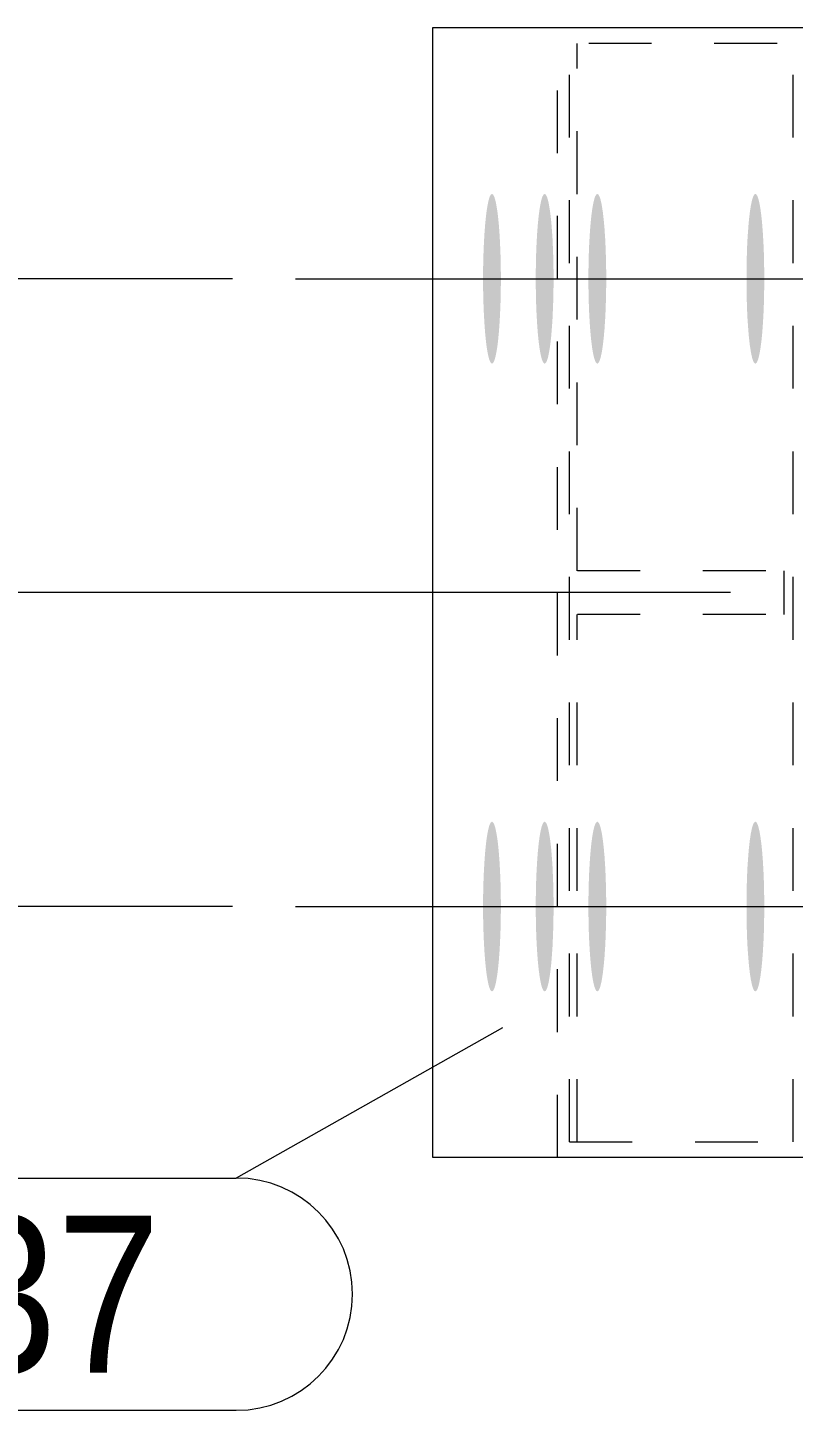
# Model space of a CAD drawing. Header units: millimetres. Extents: x 2 to 825, y 1 to 579.
# Drawn here: x 107.86 to 120.06, y 540.02 to 562.05 of the extents above; entities that cross this region are included whole.
import ezdxf

# ---------------------------------------------------------------- set-up
doc = ezdxf.new("R2010")
doc.units = ezdxf.units.MM
doc.linetypes.add('XKITLINE00', pattern=[0])
doc.linetypes.add('XKITLINE01', pattern=[4, 1, -1, 1, -1])
for name, color, linetype, lineweight in [('Bolt', 3, 'Continuous', 0), ('Dimensions', 7, 'Continuous', 0), ('Part', 2, 'Continuous', 0), ('PartMark', 7, 'Continuous', 0)]:
    doc.layers.add(name, color=color, linetype=linetype, lineweight=lineweight)
doc.styles.add('ARIAL', font='ARIAL.TTF')

# ---------------------------------------------------------------- blocks, each defined once
blk = doc.blocks.new('*A75')
at = {"layer": 'Bolt'}
for points in [[(115.401, 558.017), (115.401, 557.984), (115.401, 557.951), (115.4, 557.918), (115.4, 557.885), (115.4, 557.852), (115.399, 557.819), (115.398, 557.787), (115.398, 557.754), (115.397, 557.722), (115.396, 557.69), (115.395, 557.658), (115.394, 557.627), (115.393, 557.595), (115.392, 557.564), (115.39, 557.533), (115.389, 557.503), (115.387, 557.473), (115.386, 557.443), (115.384, 557.414), (115.383, 557.385), (115.381, 557.356), (115.379, 557.328), (115.377, 557.3), (115.375, 557.273), (115.373, 557.246), (115.371, 557.219), (115.369, 557.194), (115.367, 557.168), (115.364, 557.143), (115.362, 557.119), (115.36, 557.095), (115.357, 557.072), (115.355, 557.05), (115.352, 557.028), (115.349, 557.006), (115.347, 556.986), (115.344, 556.966), (115.341, 556.946), (115.338, 556.928), (115.335, 556.909), (115.332, 556.892), (115.329, 556.875), (115.326, 556.859), (115.323, 556.844), (115.32, 556.83), (115.317, 556.816), (115.314, 556.803), (115.31, 556.79), (115.307, 556.779), (115.304, 556.768), (115.301, 556.758), (115.297, 556.749), (115.294, 556.74), (115.291, 556.733), (115.287, 556.726), (115.284, 556.72), (115.28, 556.715), (115.277, 556.71), (115.273, 556.707), (115.27, 556.704), (115.266, 556.702), (115.263, 556.7), (115.259, 556.7), (115.256, 556.7), (115.253, 556.702), (115.249, 556.704), (115.246, 556.707), (115.242, 556.71), (115.239, 556.715), (115.235, 556.72), (115.232, 556.726), (115.228, 556.733), (115.225, 556.74), (115.222, 556.749), (115.218, 556.758), (115.215, 556.768), (115.212, 556.779), (115.209, 556.79), (115.205, 556.803), (115.202, 556.816), (115.199, 556.83), (115.196, 556.844), (115.193, 556.859), (115.19, 556.875), (115.187, 556.892), (115.184, 556.909), (115.181, 556.928), (115.178, 556.946), (115.175, 556.966), (115.172, 556.986), (115.17, 557.006), (115.167, 557.028), (115.164, 557.05), (115.162, 557.072), (115.159, 557.095), (115.157, 557.119), (115.155, 557.143), (115.152, 557.168), (115.15, 557.194), (115.148, 557.219), (115.146, 557.246), (115.144, 557.273), (115.142, 557.3), (115.14, 557.328), (115.138, 557.356), (115.136, 557.385), (115.135, 557.414), (115.133, 557.443), (115.131, 557.473), (115.13, 557.503), (115.129, 557.533), (115.127, 557.564), (115.126, 557.595), (115.125, 557.627), (115.124, 557.658), (115.123, 557.69), (115.122, 557.722), (115.121, 557.754), (115.121, 557.787), (115.12, 557.819), (115.119, 557.852), (115.119, 557.885), (115.119, 557.918), (115.118, 557.951), (115.118, 557.984), (115.118, 558.017), (115.118, 558.05), (115.118, 558.083), (115.118, 558.116), (115.118, 558.149), (115.119, 558.182), (115.119, 558.215), (115.119, 558.248), (115.12, 558.281), (115.121, 558.313), (115.121, 558.346), (115.122, 558.378), (115.123, 558.41), (115.124, 558.442), (115.125, 558.473), (115.126, 558.505), (115.127, 558.536), (115.129, 558.567), (115.13, 558.597), (115.131, 558.627), (115.133, 558.657), (115.135, 558.686), (115.136, 558.715), (115.138, 558.744), (115.14, 558.772), (115.142, 558.8), (115.144, 558.827), (115.146, 558.854), (115.148, 558.881), (115.15, 558.906), (115.152, 558.932), (115.155, 558.957), (115.157, 558.981), (115.159, 559.005), (115.162, 559.028), (115.164, 559.05), (115.167, 559.072), (115.17, 559.094), (115.172, 559.114), (115.175, 559.134), (115.178, 559.154), (115.181, 559.172), (115.184, 559.191), (115.187, 559.208), (115.19, 559.225), (115.193, 559.241), (115.196, 559.256), (115.199, 559.27), (115.202, 559.284), (115.205, 559.297), (115.209, 559.31), (115.212, 559.321), (115.215, 559.332), (115.218, 559.342), (115.222, 559.351), (115.225, 559.36), (115.228, 559.367), (115.232, 559.374), (115.235, 559.38), (115.239, 559.385), (115.242, 559.39), (115.246, 559.393), (115.249, 559.396), (115.253, 559.398), (115.256, 559.4), (115.259, 559.4), (115.263, 559.4), (115.266, 559.398), (115.27, 559.396), (115.273, 559.393), (115.277, 559.39), (115.28, 559.385), (115.284, 559.38), (115.287, 559.374), (115.291, 559.367), (115.294, 559.36), (115.297, 559.351), (115.301, 559.342), (115.304, 559.332), (115.307, 559.321), (115.31, 559.31), (115.314, 559.297), (115.317, 559.284), (115.32, 559.27), (115.323, 559.256), (115.326, 559.241), (115.329, 559.225), (115.332, 559.208), (115.335, 559.191), (115.338, 559.172), (115.341, 559.154), (115.344, 559.134), (115.347, 559.114), (115.349, 559.094), (115.352, 559.072), (115.355, 559.05), (115.357, 559.028), (115.36, 559.005), (115.362, 558.981), (115.364, 558.957), (115.367, 558.932), (115.369, 558.906), (115.371, 558.881), (115.373, 558.854), (115.375, 558.827), (115.377, 558.8), (115.379, 558.772), (115.381, 558.744), (115.383, 558.715), (115.384, 558.686), (115.386, 558.657), (115.387, 558.627), (115.389, 558.597), (115.39, 558.567), (115.392, 558.536), (115.393, 558.505), (115.394, 558.473), (115.395, 558.442), (115.396, 558.41), (115.397, 558.378), (115.398, 558.346), (115.398, 558.313), (115.399, 558.281), (115.4, 558.248), (115.4, 558.215), (115.4, 558.182), (115.401, 558.149), (115.401, 558.116), (115.401, 558.083), (115.401, 558.05)], [(116.24, 558.017), (116.24, 557.984), (116.24, 557.951), (116.24, 557.918), (116.239, 557.885), (116.239, 557.852), (116.238, 557.819), (116.238, 557.787), (116.237, 557.754), (116.236, 557.722), (116.235, 557.69), (116.234, 557.658), (116.233, 557.627), (116.232, 557.595), (116.231, 557.564), (116.229, 557.533), (116.228, 557.503), (116.227, 557.473), (116.225, 557.443), (116.224, 557.414), (116.222, 557.385), (116.22, 557.356), (116.218, 557.328), (116.216, 557.3), (116.214, 557.273), (116.212, 557.246), (116.21, 557.219), (116.208, 557.194), (116.206, 557.168), (116.204, 557.143), (116.201, 557.119), (116.199, 557.095), (116.196, 557.072), (116.194, 557.05), (116.191, 557.028), (116.188, 557.006), (116.186, 556.986), (116.183, 556.966), (116.18, 556.946), (116.177, 556.928), (116.174, 556.909), (116.171, 556.892), (116.168, 556.875), (116.165, 556.859), (116.162, 556.844), (116.159, 556.83), (116.156, 556.816), (116.153, 556.803), (116.15, 556.79), (116.146, 556.779), (116.143, 556.768), (116.14, 556.758), (116.136, 556.749), (116.133, 556.74), (116.13, 556.733), (116.126, 556.726), (116.123, 556.72), (116.119, 556.715), (116.116, 556.71), (116.113, 556.707), (116.109, 556.704), (116.106, 556.702), (116.102, 556.7), (116.099, 556.7), (116.095, 556.7), (116.092, 556.702), (116.088, 556.704), (116.085, 556.707), (116.081, 556.71), (116.078, 556.715), (116.074, 556.72), (116.071, 556.726), (116.068, 556.733), (116.064, 556.74), (116.061, 556.749), (116.058, 556.758), (116.054, 556.768), (116.051, 556.779), (116.048, 556.79), (116.044, 556.803), (116.041, 556.816), (116.038, 556.83), (116.035, 556.844), (116.032, 556.859), (116.029, 556.875), (116.026, 556.892), (116.023, 556.909), (116.02, 556.928), (116.017, 556.946), (116.014, 556.966), (116.012, 556.986), (116.009, 557.006), (116.006, 557.028), (116.004, 557.05), (116.001, 557.072), (115.999, 557.095), (115.996, 557.119), (115.994, 557.143), (115.991, 557.168), (115.989, 557.194), (115.987, 557.219), (115.985, 557.246), (115.983, 557.273), (115.981, 557.3), (115.979, 557.328), (115.977, 557.356), (115.975, 557.385), (115.974, 557.414), (115.972, 557.443), (115.971, 557.473), (115.969, 557.503), (115.968, 557.533), (115.967, 557.564), (115.965, 557.595), (115.964, 557.627), (115.963, 557.658), (115.962, 557.69), (115.961, 557.722), (115.96, 557.754), (115.96, 557.787), (115.959, 557.819), (115.959, 557.852), (115.958, 557.885), (115.958, 557.918), (115.957, 557.951), (115.957, 557.984), (115.957, 558.017), (115.957, 558.05), (115.957, 558.083), (115.957, 558.116), (115.957, 558.149), (115.958, 558.182), (115.958, 558.215), (115.959, 558.248), (115.959, 558.281), (115.96, 558.313), (115.96, 558.346), (115.961, 558.378), (115.962, 558.41), (115.963, 558.442), (115.964, 558.473), (115.965, 558.505), (115.967, 558.536), (115.968, 558.567), (115.969, 558.597), (115.971, 558.627), (115.972, 558.657), (115.974, 558.686), (115.975, 558.715), (115.977, 558.744), (115.979, 558.772), (115.981, 558.8), (115.983, 558.827), (115.985, 558.854), (115.987, 558.881), (115.989, 558.906), (115.991, 558.932), (115.994, 558.957), (115.996, 558.981), (115.999, 559.005), (116.001, 559.028), (116.004, 559.05), (116.006, 559.072), (116.009, 559.094), (116.012, 559.114), (116.014, 559.134), (116.017, 559.154), (116.02, 559.172), (116.023, 559.191), (116.026, 559.208), (116.029, 559.225), (116.032, 559.241), (116.035, 559.256), (116.038, 559.27), (116.041, 559.284), (116.044, 559.297), (116.048, 559.31), (116.051, 559.321), (116.054, 559.332), (116.058, 559.342), (116.061, 559.351), (116.064, 559.36), (116.068, 559.367), (116.071, 559.374), (116.074, 559.38), (116.078, 559.385), (116.081, 559.39), (116.085, 559.393), (116.088, 559.396), (116.092, 559.398), (116.095, 559.4), (116.099, 559.4), (116.102, 559.4), (116.106, 559.398), (116.109, 559.396), (116.113, 559.393), (116.116, 559.39), (116.119, 559.385), (116.123, 559.38), (116.126, 559.374), (116.13, 559.367), (116.133, 559.36), (116.136, 559.351), (116.14, 559.342), (116.143, 559.332), (116.146, 559.321), (116.15, 559.31), (116.153, 559.297), (116.156, 559.284), (116.159, 559.27), (116.162, 559.256), (116.165, 559.241), (116.168, 559.225), (116.171, 559.208), (116.174, 559.191), (116.177, 559.172), (116.18, 559.154), (116.183, 559.134), (116.186, 559.114), (116.188, 559.094), (116.191, 559.072), (116.194, 559.05), (116.196, 559.028), (116.199, 559.005), (116.201, 558.981), (116.204, 558.957), (116.206, 558.932), (116.208, 558.906), (116.21, 558.881), (116.212, 558.854), (116.214, 558.827), (116.216, 558.8), (116.218, 558.772), (116.22, 558.744), (116.222, 558.715), (116.224, 558.686), (116.225, 558.657), (116.227, 558.627), (116.228, 558.597), (116.229, 558.567), (116.231, 558.536), (116.232, 558.505), (116.233, 558.473), (116.234, 558.442), (116.235, 558.41), (116.236, 558.378), (116.237, 558.346), (116.238, 558.313), (116.238, 558.281), (116.239, 558.248), (116.239, 558.215), (116.24, 558.182), (116.24, 558.149), (116.24, 558.116), (116.24, 558.083), (116.24, 558.05)], [(117.079, 558.017), (117.079, 557.984), (117.079, 557.951), (117.079, 557.918), (117.078, 557.885), (117.078, 557.852), (117.077, 557.819), (117.077, 557.787), (117.076, 557.754), (117.075, 557.722), (117.074, 557.69), (117.073, 557.658), (117.072, 557.627), (117.071, 557.595), (117.07, 557.564), (117.069, 557.533), (117.067, 557.503), (117.066, 557.473), (117.064, 557.443), (117.063, 557.414), (117.061, 557.385), (117.059, 557.356), (117.057, 557.328), (117.056, 557.3), (117.054, 557.273), (117.052, 557.246), (117.049, 557.219), (117.047, 557.194), (117.045, 557.168), (117.043, 557.143), (117.04, 557.119), (117.038, 557.095), (117.035, 557.072), (117.033, 557.05), (117.03, 557.028), (117.028, 557.006), (117.025, 556.986), (117.022, 556.966), (117.019, 556.946), (117.016, 556.928), (117.014, 556.909), (117.011, 556.892), (117.008, 556.875), (117.005, 556.859), (117.001, 556.844), (116.998, 556.83), (116.995, 556.816), (116.992, 556.803), (116.989, 556.79), (116.986, 556.779), (116.982, 556.768), (116.979, 556.758), (116.976, 556.749), (116.972, 556.74), (116.969, 556.733), (116.965, 556.726), (116.962, 556.72), (116.959, 556.715), (116.955, 556.71), (116.952, 556.707), (116.948, 556.704), (116.945, 556.702), (116.941, 556.7), (116.938, 556.7), (116.934, 556.7), (116.931, 556.702), (116.927, 556.704), (116.924, 556.707), (116.92, 556.71), (116.917, 556.715), (116.914, 556.72), (116.91, 556.726), (116.907, 556.733), (116.903, 556.74), (116.9, 556.749), (116.897, 556.758), (116.893, 556.768), (116.89, 556.779), (116.887, 556.79), (116.884, 556.803), (116.88, 556.816), (116.877, 556.83), (116.874, 556.844), (116.871, 556.859), (116.868, 556.875), (116.865, 556.892), (116.862, 556.909), (116.859, 556.928), (116.856, 556.946), (116.853, 556.966), (116.851, 556.986), (116.848, 557.006), (116.845, 557.028), (116.843, 557.05), (116.84, 557.072), (116.838, 557.095), (116.835, 557.119), (116.833, 557.143), (116.831, 557.168), (116.828, 557.194), (116.826, 557.219), (116.824, 557.246), (116.822, 557.273), (116.82, 557.3), (116.818, 557.328), (116.816, 557.356), (116.815, 557.385), (116.813, 557.414), (116.811, 557.443), (116.81, 557.473), (116.808, 557.503), (116.807, 557.533), (116.806, 557.564), (116.804, 557.595), (116.803, 557.627), (116.802, 557.658), (116.801, 557.69), (116.8, 557.722), (116.8, 557.754), (116.799, 557.787), (116.798, 557.819), (116.798, 557.852), (116.797, 557.885), (116.797, 557.918), (116.797, 557.951), (116.796, 557.984), (116.796, 558.017), (116.796, 558.05), (116.796, 558.083), (116.796, 558.116), (116.797, 558.149), (116.797, 558.182), (116.797, 558.215), (116.798, 558.248), (116.798, 558.281), (116.799, 558.313), (116.8, 558.346), (116.8, 558.378), (116.801, 558.41), (116.802, 558.442), (116.803, 558.473), (116.804, 558.505), (116.806, 558.536), (116.807, 558.567), (116.808, 558.597), (116.81, 558.627), (116.811, 558.657), (116.813, 558.686), (116.815, 558.715), (116.816, 558.744), (116.818, 558.772), (116.82, 558.8), (116.822, 558.827), (116.824, 558.854), (116.826, 558.881), (116.828, 558.906), (116.831, 558.932), (116.833, 558.957), (116.835, 558.981), (116.838, 559.005), (116.84, 559.028), (116.843, 559.05), (116.845, 559.072), (116.848, 559.094), (116.851, 559.114), (116.853, 559.134), (116.856, 559.154), (116.859, 559.172), (116.862, 559.191), (116.865, 559.208), (116.868, 559.225), (116.871, 559.241), (116.874, 559.256), (116.877, 559.27), (116.88, 559.284), (116.884, 559.297), (116.887, 559.31), (116.89, 559.321), (116.893, 559.332), (116.897, 559.342), (116.9, 559.351), (116.903, 559.36), (116.907, 559.367), (116.91, 559.374), (116.914, 559.38), (116.917, 559.385), (116.92, 559.39), (116.924, 559.393), (116.927, 559.396), (116.931, 559.398), (116.934, 559.4), (116.938, 559.4), (116.941, 559.4), (116.945, 559.398), (116.948, 559.396), (116.952, 559.393), (116.955, 559.39), (116.959, 559.385), (116.962, 559.38), (116.965, 559.374), (116.969, 559.367), (116.972, 559.36), (116.976, 559.351), (116.979, 559.342), (116.982, 559.332), (116.986, 559.321), (116.989, 559.31), (116.992, 559.297), (116.995, 559.284), (116.998, 559.27), (117.001, 559.256), (117.005, 559.241), (117.008, 559.225), (117.011, 559.208), (117.014, 559.191), (117.016, 559.172), (117.019, 559.154), (117.022, 559.134), (117.025, 559.114), (117.028, 559.094), (117.03, 559.072), (117.033, 559.05), (117.035, 559.028), (117.038, 559.005), (117.04, 558.981), (117.043, 558.957), (117.045, 558.932), (117.047, 558.906), (117.049, 558.881), (117.052, 558.854), (117.054, 558.827), (117.056, 558.8), (117.057, 558.772), (117.059, 558.744), (117.061, 558.715), (117.063, 558.686), (117.064, 558.657), (117.066, 558.627), (117.067, 558.597), (117.069, 558.567), (117.07, 558.536), (117.071, 558.505), (117.072, 558.473), (117.073, 558.442), (117.074, 558.41), (117.075, 558.378), (117.076, 558.346), (117.077, 558.313), (117.077, 558.281), (117.078, 558.248), (117.078, 558.215), (117.079, 558.182), (117.079, 558.149), (117.079, 558.116), (117.079, 558.083), (117.079, 558.05)], [(119.597, 558.017), (119.597, 557.984), (119.597, 557.951), (119.596, 557.918), (119.596, 557.885), (119.595, 557.852), (119.595, 557.819), (119.594, 557.787), (119.593, 557.754), (119.593, 557.722), (119.592, 557.69), (119.591, 557.658), (119.59, 557.627), (119.589, 557.595), (119.587, 557.564), (119.586, 557.533), (119.585, 557.503), (119.583, 557.473), (119.582, 557.443), (119.58, 557.414), (119.578, 557.385), (119.577, 557.356), (119.575, 557.328), (119.573, 557.3), (119.571, 557.273), (119.569, 557.246), (119.567, 557.219), (119.565, 557.194), (119.563, 557.168), (119.56, 557.143), (119.558, 557.119), (119.555, 557.095), (119.553, 557.072), (119.55, 557.05), (119.548, 557.028), (119.545, 557.006), (119.542, 556.986), (119.54, 556.966), (119.537, 556.946), (119.534, 556.928), (119.531, 556.909), (119.528, 556.892), (119.525, 556.875), (119.522, 556.859), (119.519, 556.844), (119.516, 556.83), (119.513, 556.816), (119.509, 556.803), (119.506, 556.79), (119.503, 556.779), (119.5, 556.768), (119.496, 556.758), (119.493, 556.749), (119.49, 556.74), (119.486, 556.733), (119.483, 556.726), (119.479, 556.72), (119.476, 556.715), (119.473, 556.71), (119.469, 556.707), (119.466, 556.704), (119.462, 556.702), (119.459, 556.7), (119.455, 556.7), (119.452, 556.7), (119.448, 556.702), (119.445, 556.704), (119.441, 556.707), (119.438, 556.71), (119.434, 556.715), (119.431, 556.72), (119.428, 556.726), (119.424, 556.733), (119.421, 556.74), (119.418, 556.749), (119.414, 556.758), (119.411, 556.768), (119.408, 556.779), (119.404, 556.79), (119.401, 556.803), (119.398, 556.816), (119.395, 556.83), (119.392, 556.844), (119.389, 556.859), (119.385, 556.875), (119.382, 556.892), (119.38, 556.909), (119.377, 556.928), (119.374, 556.946), (119.371, 556.966), (119.368, 556.986), (119.365, 557.006), (119.363, 557.028), (119.36, 557.05), (119.358, 557.072), (119.355, 557.095), (119.353, 557.119), (119.35, 557.143), (119.348, 557.168), (119.346, 557.194), (119.344, 557.219), (119.342, 557.246), (119.34, 557.273), (119.338, 557.3), (119.336, 557.328), (119.334, 557.356), (119.332, 557.385), (119.33, 557.414), (119.329, 557.443), (119.327, 557.473), (119.326, 557.503), (119.324, 557.533), (119.323, 557.564), (119.322, 557.595), (119.321, 557.627), (119.32, 557.658), (119.319, 557.69), (119.318, 557.722), (119.317, 557.754), (119.316, 557.787), (119.316, 557.819), (119.315, 557.852), (119.315, 557.885), (119.314, 557.918), (119.314, 557.951), (119.314, 557.984), (119.314, 558.017), (119.314, 558.05), (119.314, 558.083), (119.314, 558.116), (119.314, 558.149), (119.314, 558.182), (119.315, 558.215), (119.315, 558.248), (119.316, 558.281), (119.316, 558.313), (119.317, 558.346), (119.318, 558.378), (119.319, 558.41), (119.32, 558.442), (119.321, 558.473), (119.322, 558.505), (119.323, 558.536), (119.324, 558.567), (119.326, 558.597), (119.327, 558.627), (119.329, 558.657), (119.33, 558.686), (119.332, 558.715), (119.334, 558.744), (119.336, 558.772), (119.338, 558.8), (119.34, 558.827), (119.342, 558.854), (119.344, 558.881), (119.346, 558.906), (119.348, 558.932), (119.35, 558.957), (119.353, 558.981), (119.355, 559.005), (119.358, 559.028), (119.36, 559.05), (119.363, 559.072), (119.365, 559.094), (119.368, 559.114), (119.371, 559.134), (119.374, 559.154), (119.377, 559.172), (119.38, 559.191), (119.382, 559.208), (119.385, 559.225), (119.389, 559.241), (119.392, 559.256), (119.395, 559.27), (119.398, 559.284), (119.401, 559.297), (119.404, 559.31), (119.408, 559.321), (119.411, 559.332), (119.414, 559.342), (119.418, 559.351), (119.421, 559.36), (119.424, 559.367), (119.428, 559.374), (119.431, 559.38), (119.434, 559.385), (119.438, 559.39), (119.441, 559.393), (119.445, 559.396), (119.448, 559.398), (119.452, 559.4), (119.455, 559.4), (119.459, 559.4), (119.462, 559.398), (119.466, 559.396), (119.469, 559.393), (119.473, 559.39), (119.476, 559.385), (119.479, 559.38), (119.483, 559.374), (119.486, 559.367), (119.49, 559.36), (119.493, 559.351), (119.496, 559.342), (119.5, 559.332), (119.503, 559.321), (119.506, 559.31), (119.509, 559.297), (119.513, 559.284), (119.516, 559.27), (119.519, 559.256), (119.522, 559.241), (119.525, 559.225), (119.528, 559.208), (119.531, 559.191), (119.534, 559.172), (119.537, 559.154), (119.54, 559.134), (119.542, 559.114), (119.545, 559.094), (119.548, 559.072), (119.55, 559.05), (119.553, 559.028), (119.555, 559.005), (119.558, 558.981), (119.56, 558.957), (119.563, 558.932), (119.565, 558.906), (119.567, 558.881), (119.569, 558.854), (119.571, 558.827), (119.573, 558.8), (119.575, 558.772), (119.577, 558.744), (119.578, 558.715), (119.58, 558.686), (119.582, 558.657), (119.583, 558.627), (119.585, 558.597), (119.586, 558.567), (119.587, 558.536), (119.589, 558.505), (119.59, 558.473), (119.591, 558.442), (119.592, 558.41), (119.593, 558.378), (119.593, 558.346), (119.594, 558.313), (119.595, 558.281), (119.595, 558.248), (119.596, 558.215), (119.596, 558.182), (119.597, 558.149), (119.597, 558.116), (119.597, 558.083), (119.597, 558.05)], [(115.401, 548.017), (115.401, 547.984), (115.401, 547.951), (115.4, 547.918), (115.4, 547.885), (115.4, 547.852), (115.399, 547.819), (115.398, 547.787), (115.398, 547.754), (115.397, 547.722), (115.396, 547.69), (115.395, 547.658), (115.394, 547.627), (115.393, 547.595), (115.392, 547.564), (115.39, 547.533), (115.389, 547.503), (115.387, 547.473), (115.386, 547.443), (115.384, 547.414), (115.383, 547.385), (115.381, 547.356), (115.379, 547.328), (115.377, 547.3), (115.375, 547.273), (115.373, 547.246), (115.371, 547.219), (115.369, 547.194), (115.367, 547.168), (115.364, 547.143), (115.362, 547.119), (115.36, 547.095), (115.357, 547.072), (115.355, 547.05), (115.352, 547.028), (115.349, 547.006), (115.347, 546.986), (115.344, 546.966), (115.341, 546.946), (115.338, 546.928), (115.335, 546.909), (115.332, 546.892), (115.329, 546.875), (115.326, 546.859), (115.323, 546.844), (115.32, 546.83), (115.317, 546.816), (115.314, 546.803), (115.31, 546.79), (115.307, 546.779), (115.304, 546.768), (115.301, 546.758), (115.297, 546.749), (115.294, 546.74), (115.291, 546.733), (115.287, 546.726), (115.284, 546.72), (115.28, 546.715), (115.277, 546.71), (115.273, 546.707), (115.27, 546.704), (115.266, 546.702), (115.263, 546.7), (115.259, 546.7), (115.256, 546.7), (115.253, 546.702), (115.249, 546.704), (115.246, 546.707), (115.242, 546.71), (115.239, 546.715), (115.235, 546.72), (115.232, 546.726), (115.228, 546.733), (115.225, 546.74), (115.222, 546.749), (115.218, 546.758), (115.215, 546.768), (115.212, 546.779), (115.209, 546.79), (115.205, 546.803), (115.202, 546.816), (115.199, 546.83), (115.196, 546.844), (115.193, 546.859), (115.19, 546.875), (115.187, 546.892), (115.184, 546.909), (115.181, 546.928), (115.178, 546.946), (115.175, 546.966), (115.172, 546.986), (115.17, 547.006), (115.167, 547.028), (115.164, 547.05), (115.162, 547.072), (115.159, 547.095), (115.157, 547.119), (115.155, 547.143), (115.152, 547.168), (115.15, 547.194), (115.148, 547.219), (115.146, 547.246), (115.144, 547.273), (115.142, 547.3), (115.14, 547.328), (115.138, 547.356), (115.136, 547.385), (115.135, 547.414), (115.133, 547.443), (115.131, 547.473), (115.13, 547.503), (115.129, 547.533), (115.127, 547.564), (115.126, 547.595), (115.125, 547.627), (115.124, 547.658), (115.123, 547.69), (115.122, 547.722), (115.121, 547.754), (115.121, 547.787), (115.12, 547.819), (115.119, 547.852), (115.119, 547.885), (115.119, 547.918), (115.118, 547.951), (115.118, 547.984), (115.118, 548.017), (115.118, 548.05), (115.118, 548.083), (115.118, 548.116), (115.118, 548.149), (115.119, 548.182), (115.119, 548.215), (115.119, 548.248), (115.12, 548.281), (115.121, 548.313), (115.121, 548.346), (115.122, 548.378), (115.123, 548.41), (115.124, 548.442), (115.125, 548.473), (115.126, 548.505), (115.127, 548.536), (115.129, 548.567), (115.13, 548.597), (115.131, 548.627), (115.133, 548.657), (115.135, 548.686), (115.136, 548.715), (115.138, 548.744), (115.14, 548.772), (115.142, 548.8), (115.144, 548.827), (115.146, 548.854), (115.148, 548.881), (115.15, 548.906), (115.152, 548.932), (115.155, 548.957), (115.157, 548.981), (115.159, 549.005), (115.162, 549.028), (115.164, 549.05), (115.167, 549.072), (115.17, 549.094), (115.172, 549.114), (115.175, 549.134), (115.178, 549.154), (115.181, 549.172), (115.184, 549.191), (115.187, 549.208), (115.19, 549.225), (115.193, 549.241), (115.196, 549.256), (115.199, 549.27), (115.202, 549.284), (115.205, 549.297), (115.209, 549.31), (115.212, 549.321), (115.215, 549.332), (115.218, 549.342), (115.222, 549.351), (115.225, 549.36), (115.228, 549.367), (115.232, 549.374), (115.235, 549.38), (115.239, 549.385), (115.242, 549.39), (115.246, 549.393), (115.249, 549.396), (115.253, 549.398), (115.256, 549.4), (115.259, 549.4), (115.263, 549.4), (115.266, 549.398), (115.27, 549.396), (115.273, 549.393), (115.277, 549.39), (115.28, 549.385), (115.284, 549.38), (115.287, 549.374), (115.291, 549.367), (115.294, 549.36), (115.297, 549.351), (115.301, 549.342), (115.304, 549.332), (115.307, 549.321), (115.31, 549.31), (115.314, 549.297), (115.317, 549.284), (115.32, 549.27), (115.323, 549.256), (115.326, 549.241), (115.329, 549.225), (115.332, 549.208), (115.335, 549.191), (115.338, 549.172), (115.341, 549.154), (115.344, 549.134), (115.347, 549.114), (115.349, 549.094), (115.352, 549.072), (115.355, 549.05), (115.357, 549.028), (115.36, 549.005), (115.362, 548.981), (115.364, 548.957), (115.367, 548.932), (115.369, 548.906), (115.371, 548.881), (115.373, 548.854), (115.375, 548.827), (115.377, 548.8), (115.379, 548.772), (115.381, 548.744), (115.383, 548.715), (115.384, 548.686), (115.386, 548.657), (115.387, 548.627), (115.389, 548.597), (115.39, 548.567), (115.392, 548.536), (115.393, 548.505), (115.394, 548.473), (115.395, 548.442), (115.396, 548.41), (115.397, 548.378), (115.398, 548.346), (115.398, 548.313), (115.399, 548.281), (115.4, 548.248), (115.4, 548.215), (115.4, 548.182), (115.401, 548.149), (115.401, 548.116), (115.401, 548.083), (115.401, 548.05)], [(116.24, 548.017), (116.24, 547.984), (116.24, 547.951), (116.24, 547.918), (116.239, 547.885), (116.239, 547.852), (116.238, 547.819), (116.238, 547.787), (116.237, 547.754), (116.236, 547.722), (116.235, 547.69), (116.234, 547.658), (116.233, 547.627), (116.232, 547.595), (116.231, 547.564), (116.229, 547.533), (116.228, 547.503), (116.227, 547.473), (116.225, 547.443), (116.224, 547.414), (116.222, 547.385), (116.22, 547.356), (116.218, 547.328), (116.216, 547.3), (116.214, 547.273), (116.212, 547.246), (116.21, 547.219), (116.208, 547.194), (116.206, 547.168), (116.204, 547.143), (116.201, 547.119), (116.199, 547.095), (116.196, 547.072), (116.194, 547.05), (116.191, 547.028), (116.188, 547.006), (116.186, 546.986), (116.183, 546.966), (116.18, 546.946), (116.177, 546.928), (116.174, 546.909), (116.171, 546.892), (116.168, 546.875), (116.165, 546.859), (116.162, 546.844), (116.159, 546.83), (116.156, 546.816), (116.153, 546.803), (116.15, 546.79), (116.146, 546.779), (116.143, 546.768), (116.14, 546.758), (116.136, 546.749), (116.133, 546.74), (116.13, 546.733), (116.126, 546.726), (116.123, 546.72), (116.119, 546.715), (116.116, 546.71), (116.113, 546.707), (116.109, 546.704), (116.106, 546.702), (116.102, 546.7), (116.099, 546.7), (116.095, 546.7), (116.092, 546.702), (116.088, 546.704), (116.085, 546.707), (116.081, 546.71), (116.078, 546.715), (116.074, 546.72), (116.071, 546.726), (116.068, 546.733), (116.064, 546.74), (116.061, 546.749), (116.058, 546.758), (116.054, 546.768), (116.051, 546.779), (116.048, 546.79), (116.044, 546.803), (116.041, 546.816), (116.038, 546.83), (116.035, 546.844), (116.032, 546.859), (116.029, 546.875), (116.026, 546.892), (116.023, 546.909), (116.02, 546.928), (116.017, 546.946), (116.014, 546.966), (116.012, 546.986), (116.009, 547.006), (116.006, 547.028), (116.004, 547.05), (116.001, 547.072), (115.999, 547.095), (115.996, 547.119), (115.994, 547.143), (115.991, 547.168), (115.989, 547.194), (115.987, 547.219), (115.985, 547.246), (115.983, 547.273), (115.981, 547.3), (115.979, 547.328), (115.977, 547.356), (115.975, 547.385), (115.974, 547.414), (115.972, 547.443), (115.971, 547.473), (115.969, 547.503), (115.968, 547.533), (115.967, 547.564), (115.965, 547.595), (115.964, 547.627), (115.963, 547.658), (115.962, 547.69), (115.961, 547.722), (115.96, 547.754), (115.96, 547.787), (115.959, 547.819), (115.959, 547.852), (115.958, 547.885), (115.958, 547.918), (115.957, 547.951), (115.957, 547.984), (115.957, 548.017), (115.957, 548.05), (115.957, 548.083), (115.957, 548.116), (115.957, 548.149), (115.958, 548.182), (115.958, 548.215), (115.959, 548.248), (115.959, 548.281), (115.96, 548.313), (115.96, 548.346), (115.961, 548.378), (115.962, 548.41), (115.963, 548.442), (115.964, 548.473), (115.965, 548.505), (115.967, 548.536), (115.968, 548.567), (115.969, 548.597), (115.971, 548.627), (115.972, 548.657), (115.974, 548.686), (115.975, 548.715), (115.977, 548.744), (115.979, 548.772), (115.981, 548.8), (115.983, 548.827), (115.985, 548.854), (115.987, 548.881), (115.989, 548.906), (115.991, 548.932), (115.994, 548.957), (115.996, 548.981), (115.999, 549.005), (116.001, 549.028), (116.004, 549.05), (116.006, 549.072), (116.009, 549.094), (116.012, 549.114), (116.014, 549.134), (116.017, 549.154), (116.02, 549.172), (116.023, 549.191), (116.026, 549.208), (116.029, 549.225), (116.032, 549.241), (116.035, 549.256), (116.038, 549.27), (116.041, 549.284), (116.044, 549.297), (116.048, 549.31), (116.051, 549.321), (116.054, 549.332), (116.058, 549.342), (116.061, 549.351), (116.064, 549.36), (116.068, 549.367), (116.071, 549.374), (116.074, 549.38), (116.078, 549.385), (116.081, 549.39), (116.085, 549.393), (116.088, 549.396), (116.092, 549.398), (116.095, 549.4), (116.099, 549.4), (116.102, 549.4), (116.106, 549.398), (116.109, 549.396), (116.113, 549.393), (116.116, 549.39), (116.119, 549.385), (116.123, 549.38), (116.126, 549.374), (116.13, 549.367), (116.133, 549.36), (116.136, 549.351), (116.14, 549.342), (116.143, 549.332), (116.146, 549.321), (116.15, 549.31), (116.153, 549.297), (116.156, 549.284), (116.159, 549.27), (116.162, 549.256), (116.165, 549.241), (116.168, 549.225), (116.171, 549.208), (116.174, 549.191), (116.177, 549.172), (116.18, 549.154), (116.183, 549.134), (116.186, 549.114), (116.188, 549.094), (116.191, 549.072), (116.194, 549.05), (116.196, 549.028), (116.199, 549.005), (116.201, 548.981), (116.204, 548.957), (116.206, 548.932), (116.208, 548.906), (116.21, 548.881), (116.212, 548.854), (116.214, 548.827), (116.216, 548.8), (116.218, 548.772), (116.22, 548.744), (116.222, 548.715), (116.224, 548.686), (116.225, 548.657), (116.227, 548.627), (116.228, 548.597), (116.229, 548.567), (116.231, 548.536), (116.232, 548.505), (116.233, 548.473), (116.234, 548.442), (116.235, 548.41), (116.236, 548.378), (116.237, 548.346), (116.238, 548.313), (116.238, 548.281), (116.239, 548.248), (116.239, 548.215), (116.24, 548.182), (116.24, 548.149), (116.24, 548.116), (116.24, 548.083), (116.24, 548.05)], [(117.079, 548.017), (117.079, 547.984), (117.079, 547.951), (117.079, 547.918), (117.078, 547.885), (117.078, 547.852), (117.077, 547.819), (117.077, 547.787), (117.076, 547.754), (117.075, 547.722), (117.074, 547.69), (117.073, 547.658), (117.072, 547.627), (117.071, 547.595), (117.07, 547.564), (117.069, 547.533), (117.067, 547.503), (117.066, 547.473), (117.064, 547.443), (117.063, 547.414), (117.061, 547.385), (117.059, 547.356), (117.057, 547.328), (117.056, 547.3), (117.054, 547.273), (117.052, 547.246), (117.049, 547.219), (117.047, 547.194), (117.045, 547.168), (117.043, 547.143), (117.04, 547.119), (117.038, 547.095), (117.035, 547.072), (117.033, 547.05), (117.03, 547.028), (117.028, 547.006), (117.025, 546.986), (117.022, 546.966), (117.019, 546.946), (117.016, 546.928), (117.014, 546.909), (117.011, 546.892), (117.008, 546.875), (117.005, 546.859), (117.001, 546.844), (116.998, 546.83), (116.995, 546.816), (116.992, 546.803), (116.989, 546.79), (116.986, 546.779), (116.982, 546.768), (116.979, 546.758), (116.976, 546.749), (116.972, 546.74), (116.969, 546.733), (116.965, 546.726), (116.962, 546.72), (116.959, 546.715), (116.955, 546.71), (116.952, 546.707), (116.948, 546.704), (116.945, 546.702), (116.941, 546.7), (116.938, 546.7), (116.934, 546.7), (116.931, 546.702), (116.927, 546.704), (116.924, 546.707), (116.92, 546.71), (116.917, 546.715), (116.914, 546.72), (116.91, 546.726), (116.907, 546.733), (116.903, 546.74), (116.9, 546.749), (116.897, 546.758), (116.893, 546.768), (116.89, 546.779), (116.887, 546.79), (116.884, 546.803), (116.88, 546.816), (116.877, 546.83), (116.874, 546.844), (116.871, 546.859), (116.868, 546.875), (116.865, 546.892), (116.862, 546.909), (116.859, 546.928), (116.856, 546.946), (116.853, 546.966), (116.851, 546.986), (116.848, 547.006), (116.845, 547.028), (116.843, 547.05), (116.84, 547.072), (116.838, 547.095), (116.835, 547.119), (116.833, 547.143), (116.831, 547.168), (116.828, 547.194), (116.826, 547.219), (116.824, 547.246), (116.822, 547.273), (116.82, 547.3), (116.818, 547.328), (116.816, 547.356), (116.815, 547.385), (116.813, 547.414), (116.811, 547.443), (116.81, 547.473), (116.808, 547.503), (116.807, 547.533), (116.806, 547.564), (116.804, 547.595), (116.803, 547.627), (116.802, 547.658), (116.801, 547.69), (116.8, 547.722), (116.8, 547.754), (116.799, 547.787), (116.798, 547.819), (116.798, 547.852), (116.797, 547.885), (116.797, 547.918), (116.797, 547.951), (116.796, 547.984), (116.796, 548.017), (116.796, 548.05), (116.796, 548.083), (116.796, 548.116), (116.797, 548.149), (116.797, 548.182), (116.797, 548.215), (116.798, 548.248), (116.798, 548.281), (116.799, 548.313), (116.8, 548.346), (116.8, 548.378), (116.801, 548.41), (116.802, 548.442), (116.803, 548.473), (116.804, 548.505), (116.806, 548.536), (116.807, 548.567), (116.808, 548.597), (116.81, 548.627), (116.811, 548.657), (116.813, 548.686), (116.815, 548.715), (116.816, 548.744), (116.818, 548.772), (116.82, 548.8), (116.822, 548.827), (116.824, 548.854), (116.826, 548.881), (116.828, 548.906), (116.831, 548.932), (116.833, 548.957), (116.835, 548.981), (116.838, 549.005), (116.84, 549.028), (116.843, 549.05), (116.845, 549.072), (116.848, 549.094), (116.851, 549.114), (116.853, 549.134), (116.856, 549.154), (116.859, 549.172), (116.862, 549.191), (116.865, 549.208), (116.868, 549.225), (116.871, 549.241), (116.874, 549.256), (116.877, 549.27), (116.88, 549.284), (116.884, 549.297), (116.887, 549.31), (116.89, 549.321), (116.893, 549.332), (116.897, 549.342), (116.9, 549.351), (116.903, 549.36), (116.907, 549.367), (116.91, 549.374), (116.914, 549.38), (116.917, 549.385), (116.92, 549.39), (116.924, 549.393), (116.927, 549.396), (116.931, 549.398), (116.934, 549.4), (116.938, 549.4), (116.941, 549.4), (116.945, 549.398), (116.948, 549.396), (116.952, 549.393), (116.955, 549.39), (116.959, 549.385), (116.962, 549.38), (116.965, 549.374), (116.969, 549.367), (116.972, 549.36), (116.976, 549.351), (116.979, 549.342), (116.982, 549.332), (116.986, 549.321), (116.989, 549.31), (116.992, 549.297), (116.995, 549.284), (116.998, 549.27), (117.001, 549.256), (117.005, 549.241), (117.008, 549.225), (117.011, 549.208), (117.014, 549.191), (117.016, 549.172), (117.019, 549.154), (117.022, 549.134), (117.025, 549.114), (117.028, 549.094), (117.03, 549.072), (117.033, 549.05), (117.035, 549.028), (117.038, 549.005), (117.04, 548.981), (117.043, 548.957), (117.045, 548.932), (117.047, 548.906), (117.049, 548.881), (117.052, 548.854), (117.054, 548.827), (117.056, 548.8), (117.057, 548.772), (117.059, 548.744), (117.061, 548.715), (117.063, 548.686), (117.064, 548.657), (117.066, 548.627), (117.067, 548.597), (117.069, 548.567), (117.07, 548.536), (117.071, 548.505), (117.072, 548.473), (117.073, 548.442), (117.074, 548.41), (117.075, 548.378), (117.076, 548.346), (117.077, 548.313), (117.077, 548.281), (117.078, 548.248), (117.078, 548.215), (117.079, 548.182), (117.079, 548.149), (117.079, 548.116), (117.079, 548.083), (117.079, 548.05)], [(119.597, 548.017), (119.597, 547.984), (119.597, 547.951), (119.596, 547.918), (119.596, 547.885), (119.595, 547.852), (119.595, 547.819), (119.594, 547.787), (119.593, 547.754), (119.593, 547.722), (119.592, 547.69), (119.591, 547.658), (119.59, 547.627), (119.589, 547.595), (119.587, 547.564), (119.586, 547.533), (119.585, 547.503), (119.583, 547.473), (119.582, 547.443), (119.58, 547.414), (119.578, 547.385), (119.577, 547.356), (119.575, 547.328), (119.573, 547.3), (119.571, 547.273), (119.569, 547.246), (119.567, 547.219), (119.565, 547.194), (119.563, 547.168), (119.56, 547.143), (119.558, 547.119), (119.555, 547.095), (119.553, 547.072), (119.55, 547.05), (119.548, 547.028), (119.545, 547.006), (119.542, 546.986), (119.54, 546.966), (119.537, 546.946), (119.534, 546.928), (119.531, 546.909), (119.528, 546.892), (119.525, 546.875), (119.522, 546.859), (119.519, 546.844), (119.516, 546.83), (119.513, 546.816), (119.509, 546.803), (119.506, 546.79), (119.503, 546.779), (119.5, 546.768), (119.496, 546.758), (119.493, 546.749), (119.49, 546.74), (119.486, 546.733), (119.483, 546.726), (119.479, 546.72), (119.476, 546.715), (119.473, 546.71), (119.469, 546.707), (119.466, 546.704), (119.462, 546.702), (119.459, 546.7), (119.455, 546.7), (119.452, 546.7), (119.448, 546.702), (119.445, 546.704), (119.441, 546.707), (119.438, 546.71), (119.434, 546.715), (119.431, 546.72), (119.428, 546.726), (119.424, 546.733), (119.421, 546.74), (119.418, 546.749), (119.414, 546.758), (119.411, 546.768), (119.408, 546.779), (119.404, 546.79), (119.401, 546.803), (119.398, 546.816), (119.395, 546.83), (119.392, 546.844), (119.389, 546.859), (119.385, 546.875), (119.382, 546.892), (119.38, 546.909), (119.377, 546.928), (119.374, 546.946), (119.371, 546.966), (119.368, 546.986), (119.365, 547.006), (119.363, 547.028), (119.36, 547.05), (119.358, 547.072), (119.355, 547.095), (119.353, 547.119), (119.35, 547.143), (119.348, 547.168), (119.346, 547.194), (119.344, 547.219), (119.342, 547.246), (119.34, 547.273), (119.338, 547.3), (119.336, 547.328), (119.334, 547.356), (119.332, 547.385), (119.33, 547.414), (119.329, 547.443), (119.327, 547.473), (119.326, 547.503), (119.324, 547.533), (119.323, 547.564), (119.322, 547.595), (119.321, 547.627), (119.32, 547.658), (119.319, 547.69), (119.318, 547.722), (119.317, 547.754), (119.316, 547.787), (119.316, 547.819), (119.315, 547.852), (119.315, 547.885), (119.314, 547.918), (119.314, 547.951), (119.314, 547.984), (119.314, 548.017), (119.314, 548.05), (119.314, 548.083), (119.314, 548.116), (119.314, 548.149), (119.314, 548.182), (119.315, 548.215), (119.315, 548.248), (119.316, 548.281), (119.316, 548.313), (119.317, 548.346), (119.318, 548.378), (119.319, 548.41), (119.32, 548.442), (119.321, 548.473), (119.322, 548.505), (119.323, 548.536), (119.324, 548.567), (119.326, 548.597), (119.327, 548.627), (119.329, 548.657), (119.33, 548.686), (119.332, 548.715), (119.334, 548.744), (119.336, 548.772), (119.338, 548.8), (119.34, 548.827), (119.342, 548.854), (119.344, 548.881), (119.346, 548.906), (119.348, 548.932), (119.35, 548.957), (119.353, 548.981), (119.355, 549.005), (119.358, 549.028), (119.36, 549.05), (119.363, 549.072), (119.365, 549.094), (119.368, 549.114), (119.371, 549.134), (119.374, 549.154), (119.377, 549.172), (119.38, 549.191), (119.382, 549.208), (119.385, 549.225), (119.389, 549.241), (119.392, 549.256), (119.395, 549.27), (119.398, 549.284), (119.401, 549.297), (119.404, 549.31), (119.408, 549.321), (119.411, 549.332), (119.414, 549.342), (119.418, 549.351), (119.421, 549.36), (119.424, 549.367), (119.428, 549.374), (119.431, 549.38), (119.434, 549.385), (119.438, 549.39), (119.441, 549.393), (119.445, 549.396), (119.448, 549.398), (119.452, 549.4), (119.455, 549.4), (119.459, 549.4), (119.462, 549.398), (119.466, 549.396), (119.469, 549.393), (119.473, 549.39), (119.476, 549.385), (119.479, 549.38), (119.483, 549.374), (119.486, 549.367), (119.49, 549.36), (119.493, 549.351), (119.496, 549.342), (119.5, 549.332), (119.503, 549.321), (119.506, 549.31), (119.509, 549.297), (119.513, 549.284), (119.516, 549.27), (119.519, 549.256), (119.522, 549.241), (119.525, 549.225), (119.528, 549.208), (119.531, 549.191), (119.534, 549.172), (119.537, 549.154), (119.54, 549.134), (119.542, 549.114), (119.545, 549.094), (119.548, 549.072), (119.55, 549.05), (119.553, 549.028), (119.555, 549.005), (119.558, 548.981), (119.56, 548.957), (119.563, 548.932), (119.565, 548.906), (119.567, 548.881), (119.569, 548.854), (119.571, 548.827), (119.573, 548.8), (119.575, 548.772), (119.577, 548.744), (119.578, 548.715), (119.58, 548.686), (119.582, 548.657), (119.583, 548.627), (119.585, 548.597), (119.586, 548.567), (119.587, 548.536), (119.589, 548.505), (119.59, 548.473), (119.591, 548.442), (119.592, 548.41), (119.593, 548.378), (119.593, 548.346), (119.594, 548.313), (119.595, 548.281), (119.595, 548.248), (119.596, 548.215), (119.596, 548.182), (119.597, 548.149), (119.597, 548.116), (119.597, 548.083), (119.597, 548.05)]]:
    blk.add_hatch(color=3, dxfattribs=at).paths.add_polyline_path(points, flags=17)
at = {"layer": 'Bolt', "color": 3, "linetype": 'XKITLINE00', "lineweight": 0}
for p, q in [((112.127, 558.05), (119.088, 558.05)), ((112.966, 558.05), (119.927, 558.05)), ((113.805, 558.05), (120.767, 558.05)), ((116.323, 558.05), (123.284, 558.05)), ((117.162, 558.05), (124.123, 558.05)), ((118.001, 558.05), (124.962, 558.05)), ((112.127, 548.05), (119.088, 548.05)), ((112.966, 548.05), (119.927, 548.05)), ((113.805, 548.05), (120.767, 548.05)), ((116.323, 548.05), (123.284, 548.05)), ((117.162, 548.05), (124.123, 548.05)), ((118.001, 548.05), (124.962, 548.05))]:
    blk.add_line(p, q, dxfattribs=at)
blk = doc.blocks.new('*A78')
at = {"layer": 'Part', "color": 7, "linetype": 'XKITLINE01', "lineweight": 0}
blk.add_line((120.06, 544.3), (120.06, 561.8), dxfattribs=at)
blk = doc.blocks.new('*A107')
at = {"layer": 'Part', "color": 2, "linetype": 'XKITLINE00', "lineweight": 0}
for p, q in [((114.315, 562.05), (123.857, 562.05)), ((114.315, 544.05), (114.315, 562.05)), ((121.868, 544.05), (121.868, 562.05)), ((123.857, 544.05), (123.857, 562.05)), ((123.857, 544.05), (114.315, 544.05))]:
    blk.add_line(p, q, dxfattribs=at)
at = {"layer": 'Part', "color": 7, "linetype": 'XKITLINE01', "lineweight": 0}
blk.add_line((116.304, 544.05), (116.304, 562.05), dxfattribs=at)
blk = doc.blocks.new('*A110')
at = {"layer": 'Part', "color": 7, "linetype": 'XKITLINE01', "lineweight": 0}
for p, q in [((313.801, 561.8), (116.494, 561.8)), ((116.494, 544.3), (116.494, 561.8)), ((116.614, 553.4), (116.614, 561.8)), ((313.621, 553.4), (116.614, 553.4)), ((119.907, 553.4), (119.907, 552.7)), ((313.621, 552.7), (116.614, 552.7)), ((116.614, 544.3), (116.614, 552.7)), ((116.494, 544.3), (313.801, 544.3))]:
    blk.add_line(p, q, dxfattribs=at)
blk = doc.blocks.new('*A252')
at = {"layer": 'Dimensions', "color": 7, "linetype": 'XKITLINE00', "lineweight": 0}
for p, q in [((119.06, 553.05), (97.21, 553.05)), ((111.127, 548.05), (97.21, 548.05))]:
    blk.add_line(p, q, dxfattribs=at)
blk = doc.blocks.new('*A253')
at = {"layer": 'Dimensions', "color": 7, "linetype": 'XKITLINE00', "lineweight": 0}
for p, q in [((111.127, 558.05), (97.66, 558.05)), ((119.06, 553.05), (97.66, 553.05))]:
    blk.add_line(p, q, dxfattribs=at)
blk = doc.blocks.new('*A256')
at = {"layer": 'PartMark', "color": 7, "linetype": 'XKITLINE00', "lineweight": 0}
for p, q in [((115.429, 546.117), (111.187, 543.725)), ((104.424, 543.725), (111.187, 543.725)), ((104.424, 540.025), (111.187, 540.025))]:
    blk.add_line(p, q, dxfattribs=at)
blk.add_arc((111.187, 541.875), 1.85, 270, 90, dxfattribs=at)
at = {"layer": 'PartMark', "color": 3, "style": 'ARIAL', "width": 0.85}
blk.add_text('237', height=2.5, dxfattribs=at).set_placement((105.024, 540.625))

msp = doc.modelspace()

# ---------------------------------------------------------------- block references
at = {"lineweight": 0}
for name in ['*A107', '*A110', '*A75', '*A253', '*A252', '*A256']:
    msp.add_blockref(name, (0, 0), dxfattribs=at)
at = {"layer": 'Part', "lineweight": 0}
msp.add_blockref('*A78', (0, 0), dxfattribs=at)

doc.saveas('drawing.dxf')
